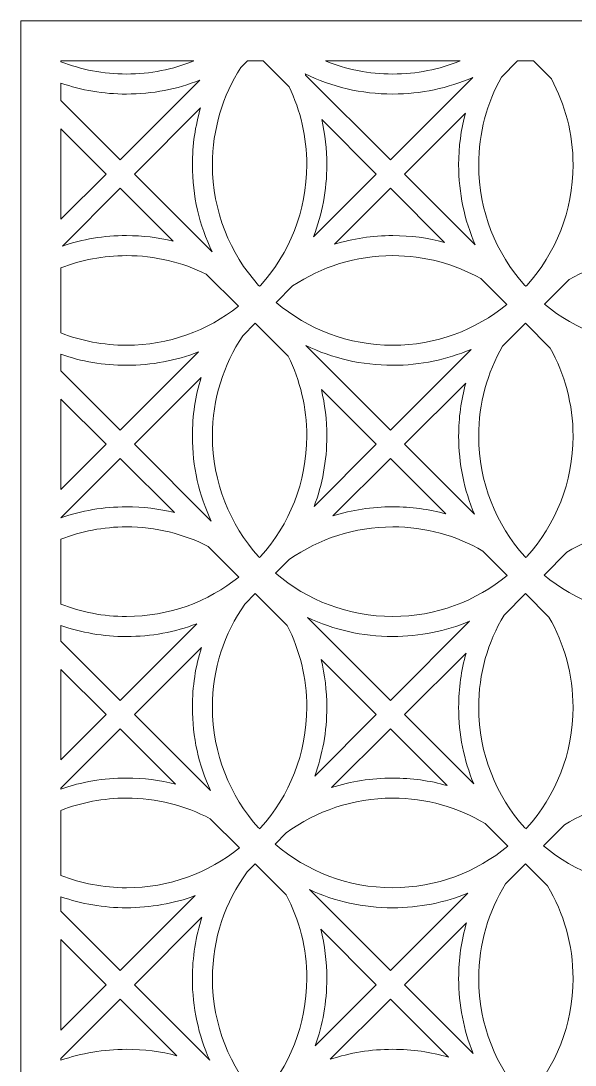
# Model space of a CAD drawing. Header units: centimetres. Extents: x -9.6 to 1.7, y -7 to 12.9.
# Drawn here: x -9.63 to -6.9, y 7.76 to 12.89 of the extents above; entities that cross this region are included whole.
import ezdxf

# ---------------------------------------------------------------- set-up
doc = ezdxf.new("R2010")
doc.units = ezdxf.units.CM
doc.header["$MEASUREMENT"] = 0
doc.layers.add('layer 1', color=7, linetype='Continuous')

msp = doc.modelspace()

# ---------------------------------------------------------------- linework, layer by layer
at = {"layer": 'layer 1', "color": 177, "lineweight": 9}
for points, knots in [([(-9.62718, -7.01306), (-9.62718, -7.01306), (-9.62718, -6.87915), (-9.62718, -6.87915), (-9.62718, -6.87915), (-9.62718, -6.87915), (-9.62718, -6.07805), (-9.62718, -6.07805), (-9.62718, -6.07805), (-9.62718, -6.07805), (-9.62718, -5.8667), (-9.62718, -5.8667), (-9.62718, -5.8667), (-9.62718, -5.8667), (-9.62718, -5.76213), (-9.62718, -5.76213), (-9.62718, -5.76213), (-9.62718, -5.76213), (-9.62718, -5.55076), (-9.62718, -5.55076), (-9.62718, -5.55076), (-9.62718, -5.55076), (-9.62718, -4.74492), (-9.62718, -4.74492), (-9.62718, -4.74492), (-9.62718, -4.74492), (-9.62718, -4.53359), (-9.62718, -4.53359), (-9.62718, -4.53359), (-9.62718, -4.53359), (-9.62718, -4.42902), (-9.62718, -4.42902), (-9.62718, -4.42902), (-9.62718, -4.42902), (-9.62718, -4.21759), (-9.62718, -4.21759), (-9.62718, -4.21759), (-9.62718, -4.21759), (-9.62718, -3.4119), (-9.62718, -3.4119), (-9.62718, -3.4119), (-9.62718, -3.4119), (-9.62718, -3.20048), (-9.62718, -3.20048), (-9.62718, -3.20048), (-9.62718, -3.20048), (-9.62718, -3.09591), (-9.62718, -3.09591), (-9.62718, -3.09591), (-9.62718, -3.09591), (-9.62718, -2.88462), (-9.62718, -2.88462), (-9.62718, -2.88462), (-9.62718, -2.88462), (-9.62718, -2.07877), (-9.62718, -2.07877), (-9.62718, -2.07877), (-9.62718, -2.07877), (-9.62718, -1.86737), (-9.62718, -1.86737), (-9.62718, -1.86737), (-9.62718, -1.86737), (-9.62718, -1.7628), (-9.62718, -1.7628), (-9.62718, -1.7628), (-9.62718, -1.7628), (-9.62718, -1.55138), (-9.62718, -1.55138), (-9.62718, -1.55138), (-9.62718, -1.55138), (-9.62718, -0.74559), (-9.62718, -0.74559), (-9.62718, -0.74559), (-9.62718, -0.74559), (-9.62718, -0.53426), (-9.62718, -0.53426), (-9.62718, -0.53426), (-9.62718, -0.53426), (-9.62718, -0.42969), (-9.62718, -0.42969), (-9.62718, -0.42969), (-9.62718, -0.42969), (-9.62718, -0.21832), (-9.62718, -0.21832), (-9.62718, -0.21832), (-9.62718, -0.21832), (-9.62718, 0.58742), (-9.62718, 0.58742), (-9.62718, 0.58742), (-9.62718, 0.58742), (-9.62718, 0.79885), (-9.62718, 0.79885), (-9.62718, 0.79885), (-9.62718, 0.79885), (-9.62718, 0.90342), (-9.62718, 0.90342), (-9.62718, 0.90342), (-9.62718, 0.90342), (-9.62718, 1.11481), (-9.62718, 1.11481), (-9.62718, 1.11481), (-9.62718, 1.11481), (-9.62718, 1.92064), (-9.62718, 1.92064), (-9.62718, 1.92064), (-9.62718, 1.92064), (-9.62718, 2.13196), (-9.62718, 2.13196), (-9.62718, 2.13196), (-9.62718, 2.13196), (-9.62718, 2.23653), (-9.62718, 2.23653), (-9.62718, 2.23653), (-9.62718, 2.23653), (-9.62718, 2.44794), (-9.62718, 2.44794), (-9.62718, 2.44794), (-9.62718, 2.44794), (-9.62718, 3.25364), (-9.62718, 3.25364), (-9.62718, 3.25364), (-9.62718, 3.25364), (-9.62718, 3.46508), (-9.62718, 3.46508), (-9.62718, 3.46508), (-9.62718, 3.46508), (-9.62718, 3.56965), (-9.62718, 3.56965), (-9.62718, 3.56965), (-9.62718, 3.56965), (-9.62718, 3.78101), (-9.62718, 3.78101), (-9.62718, 3.78101), (-9.62718, 3.78101), (-9.62718, 4.58616), (-9.62718, 4.58616), (-9.62718, 4.58616), (-9.62718, 4.58616), (-9.62718, 4.79819), (-9.62718, 4.79819), (-9.62718, 4.79819), (-9.62718, 4.79819), (-9.62718, 4.90276), (-9.62718, 4.90276), (-9.62718, 4.90276), (-9.62718, 4.90276), (-9.62718, 5.11408), (-9.62718, 5.11408), (-9.62718, 5.11408), (-9.62718, 5.11408), (-9.62718, 5.91455), (-9.62718, 5.91455), (-9.62718, 5.91455), (-9.62718, 5.91455), (-9.62718, 6.13129), (-9.62718, 6.13129), (-9.62718, 6.13129), (-9.62718, 6.13129), (-9.62718, 6.23587), (-9.62718, 6.23587), (-9.62718, 6.23587), (-9.62718, 6.23587), (-9.62718, 6.44722), (-9.62718, 6.44722), (-9.62718, 6.44722), (-9.62718, 6.44722), (-9.62718, 7.24295), (-9.62718, 7.24295), (-9.62718, 7.24295), (-9.62718, 7.24295), (-9.62718, 7.46441), (-9.62718, 7.46441), (-9.62718, 7.46441), (-9.62718, 7.46441), (-9.62718, 7.56898), (-9.62718, 7.56898), (-9.62718, 7.56898), (-9.62718, 7.56898), (-9.62718, 7.78033), (-9.62718, 7.78033), (-9.62718, 7.78033), (-9.62718, 7.78033), (-9.62718, 8.57134), (-9.62718, 8.57134), (-9.62718, 8.57134), (-9.62718, 8.57134), (-9.62718, 8.79752), (-9.62718, 8.79752), (-9.62718, 8.79752), (-9.62718, 8.79752), (-9.62718, 8.90209), (-9.62718, 8.90209), (-9.62718, 8.90209), (-9.62718, 8.90209), (-9.62718, 9.11339), (-9.62718, 9.11339), (-9.62718, 9.11339), (-9.62718, 9.11339), (-9.62718, 9.89973), (-9.62718, 9.89973), (-9.62718, 9.89973), (-9.62718, 9.89973), (-9.62718, 10.13063), (-9.62718, 10.13063), (-9.62718, 10.13063), (-9.62718, 10.13063), (-9.62718, 10.2352), (-9.62718, 10.2352), (-9.62718, 10.2352), (-9.62718, 10.2352), (-9.62718, 10.4466), (-9.62718, 10.4466), (-9.62718, 10.4466), (-9.62718, 10.4466), (-9.62718, 11.22812), (-9.62718, 11.22812), (-9.62718, 11.22812), (-9.62718, 11.22812), (-9.62718, 11.46374), (-9.62718, 11.46374), (-9.62718, 11.46374), (-9.62718, 11.46374), (-9.62718, 11.56825), (-9.62718, 11.56825), (-9.62718, 11.56825), (-9.62718, 11.56825), (-9.62718, 11.77965), (-9.62718, 11.77965), (-9.62718, 11.77965), (-9.62718, 11.77965), (-9.62718, 12.55652), (-9.62718, 12.55652), (-9.62718, 12.55652), (-9.62718, 12.55652), (-9.62718, 12.79685), (-9.62718, 12.79685), (-9.62718, 12.79685), (-9.62718, 12.79685), (-9.62718, 12.89), (-9.62718, 12.89), (-9.62718, 12.89), (-9.62718, 12.89), (-8.63227, 12.89), (-8.63227, 12.89), (-8.63227, 12.89), (-8.63227, 12.89), (-8.31618, 12.89), (-8.31618, 12.89), (-8.31618, 12.89), (-8.31618, 12.89), (-7.30387, 12.89), (-7.30387, 12.89), (-7.30387, 12.89), (-7.30387, 12.89), (-6.98779, 12.89), (-6.98779, 12.89), (-6.98779, 12.89), (-6.98779, 12.89), (-5.97548, 12.89), (-5.97548, 12.89), (-5.97548, 12.89), (-5.97548, 12.89), (-5.6594, 12.89), (-5.6594, 12.89), (-5.6594, 12.89), (-5.6594, 12.89), (-4.64709, 12.89), (-4.64709, 12.89), (-4.64709, 12.89), (-4.64709, 12.89), (-4.47078, 12.89), (-4.47078, 12.89), (-4.47078, 12.89), (-4.47078, 12.89), (-4.47078, 12.71368), (-4.47078, 12.71368), (-4.47078, 12.71368), (-4.47078, 12.71368), (-4.47078, 11.64998), (-4.47078, 11.64998), (-4.47078, 11.64998), (-4.47078, 11.64998), (-4.47078, 11.38212), (-4.47078, 11.38212), (-4.47078, 11.38212), (-4.47078, 11.38212), (-4.47078, 10.31687), (-4.47078, 10.31687), (-4.47078, 10.31687), (-4.47078, 10.31687), (-4.47078, 10.04892), (-4.47078, 10.04892), (-4.47078, 10.04892), (-4.47078, 10.04892), (-4.47078, 8.98376), (-4.47078, 8.98376), (-4.47078, 8.98376), (-4.47078, 8.98376), (-4.47078, 8.71584), (-4.47078, 8.71584), (-4.47078, 8.71584), (-4.47078, 8.71584), (-4.47078, 7.65065), (-4.47078, 7.65065), (-4.47078, 7.65065), (-4.47078, 7.65065), (-4.47078, 7.38278), (-4.47078, 7.38278), (-4.47078, 7.38278), (-4.47078, 7.38278), (-4.47078, 6.31757), (-4.47078, 6.31757), (-4.47078, 6.31757), (-4.47078, 6.31757), (-4.47078, 6.04965), (-4.47078, 6.04965), (-4.47078, 6.04965), (-4.47078, 6.04965), (-4.47078, 4.98447), (-4.47078, 4.98447), (-4.47078, 4.98447), (-4.47078, 4.98447), (-4.47078, 4.7165), (-4.47078, 4.7165), (-4.47078, 4.7165), (-4.47078, 4.7165), (-4.47078, 3.65134), (-4.47078, 3.65134), (-4.47078, 3.65134), (-4.47078, 3.65134), (-4.47078, 3.38337), (-4.47078, 3.38337), (-4.47078, 3.38337), (-4.47078, 3.38337), (-4.47078, 2.31821), (-4.47078, 2.31821), (-4.47078, 2.31821), (-4.47078, 2.31821), (-4.47078, 2.05025), (-4.47078, 2.05025), (-4.47078, 2.05025), (-4.47078, 2.05025), (-4.47078, 0.98506), (-4.47078, 0.98506), (-4.47078, 0.98506), (-4.47078, 0.98506), (-4.47078, 0.71716), (-4.47078, 0.71716), (-4.47078, 0.71716), (-4.47078, 0.71716), (-4.47078, -0.34804), (-4.47078, -0.34804), (-4.47078, -0.34804), (-4.47078, -0.34804), (-4.47078, -0.6159), (-4.47078, -0.6159), (-4.47078, -0.6159), (-4.47078, -0.6159), (-4.47078, -1.68111), (-4.47078, -1.68111), (-4.47078, -1.68111), (-4.47078, -1.68111), (-4.47078, -1.94899), (-4.47078, -1.94899), (-4.47078, -1.94899), (-4.47078, -1.94899), (-4.47078, -3.01419), (-4.47078, -3.01419), (-4.47078, -3.01419), (-4.47078, -3.01419), (-4.47078, -3.28215), (-4.47078, -3.28215), (-4.47078, -3.28215), (-4.47078, -3.28215), (-4.47078, -4.34732), (-4.47078, -4.34732), (-4.47078, -4.34732), (-4.47078, -4.34732), (-4.47078, -4.61528), (-4.47078, -4.61528), (-4.47078, -4.61528), (-4.47078, -4.61528), (-4.47078, -5.68045), (-4.47078, -5.68045), (-4.47078, -5.68045), (-4.47078, -5.68045), (-4.47078, -5.94842), (-4.47078, -5.94842), (-4.47078, -5.94842), (-4.47078, -5.94842), (-4.47078, -7.01306), (-4.47078, -7.01306), (-4.47078, -7.01306), (-4.47078, -7.01306), (-4.53058, -7.01306), (-4.53058, -7.01306), (-4.53058, -7.01306), (-4.53058, -7.01306), (-4.79901, -7.01306), (-4.79901, -7.01306), (-4.79901, -7.01306), (-4.79901, -7.01306), (-5.56056, -7.01306), (-5.56056, -7.01306), (-5.56056, -7.01306), (-5.56056, -7.01306), (-5.77975, -7.01306), (-5.77975, -7.01306), (-5.77975, -7.01306), (-5.77975, -7.01306), (-5.85897, -7.01306), (-5.85897, -7.01306), (-5.85897, -7.01306), (-5.85897, -7.01306), (-6.10834, -7.01306), (-6.10834, -7.01306), (-6.10834, -7.01306), (-6.10834, -7.01306), (-6.86987, -7.01306), (-6.86987, -7.01306), (-6.86987, -7.01306), (-6.86987, -7.01306), (-7.1043, -7.01306), (-7.1043, -7.01306), (-7.1043, -7.01306), (-7.1043, -7.01306), (-7.18736, -7.01306), (-7.18736, -7.01306), (-7.18736, -7.01306), (-7.18736, -7.01306), (-7.41776, -7.01306), (-7.41776, -7.01306), (-7.41776, -7.01306), (-7.41776, -7.01306), (-8.17925, -7.01306), (-8.17925, -7.01306), (-8.17925, -7.01306), (-8.17925, -7.01306), (-8.43269, -7.01306), (-8.43269, -7.01306), (-8.43269, -7.01306), (-8.43269, -7.01306), (-8.50783, -7.01306), (-8.50783, -7.01306), (-8.50783, -7.01306), (-8.50783, -7.01306), (-8.72709, -7.01306), (-8.72709, -7.01306), (-8.72709, -7.01306), (-8.72709, -7.01306), (-9.48871, -7.01306), (-9.48871, -7.01306), (-9.48871, -7.01306), (-9.48871, -7.01306), (-9.62718, -7.01306), (-9.62718, -7.01306)], [0, 0, 0, 0, 0.0086957, 0.0086957, 0.0086957, 0.0086957, 0.0173913, 0.0173913, 0.0173913, 0.0173913, 0.026087, 0.026087, 0.026087, 0.026087, 0.0347826, 0.0347826, 0.0347826, 0.0347826, 0.0434783, 0.0434783, 0.0434783, 0.0434783, 0.0521739, 0.0521739, 0.0521739, 0.0521739, 0.0608696, 0.0608696, 0.0608696, 0.0608696, 0.0695652, 0.0695652, 0.0695652, 0.0695652, 0.0782609, 0.0782609, 0.0782609, 0.0782609, 0.0869565, 0.0869565, 0.0869565, 0.0869565, 0.0956522, 0.0956522, 0.0956522, 0.0956522, 0.1043478, 0.1043478, 0.1043478, 0.1043478, 0.1130435, 0.1130435, 0.1130435, 0.1130435, 0.1217391, 0.1217391, 0.1217391, 0.1217391, 0.1304348, 0.1304348, 0.1304348, 0.1304348, 0.1391304, 0.1391304, 0.1391304, 0.1391304, 0.1478261, 0.1478261, 0.1478261, 0.1478261, 0.1565217, 0.1565217, 0.1565217, 0.1565217, 0.1652174, 0.1652174, 0.1652174, 0.1652174, 0.173913, 0.173913, 0.173913, 0.173913, 0.1826087, 0.1826087, 0.1826087, 0.1826087, 0.1913043, 0.1913043, 0.1913043, 0.1913043, 0.2, 0.2, 0.2, 0.2, 0.2086957, 0.2086957, 0.2086957, 0.2086957, 0.2173913, 0.2173913, 0.2173913, 0.2173913, 0.226087, 0.226087, 0.226087, 0.226087, 0.2347826, 0.2347826, 0.2347826, 0.2347826, 0.2434783, 0.2434783, 0.2434783, 0.2434783, 0.2521739, 0.2521739, 0.2521739, 0.2521739, 0.2608696, 0.2608696, 0.2608696, 0.2608696, 0.2695652, 0.2695652, 0.2695652, 0.2695652, 0.2782609, 0.2782609, 0.2782609, 0.2782609, 0.2869565, 0.2869565, 0.2869565, 0.2869565, 0.2956522, 0.2956522, 0.2956522, 0.2956522, 0.3043478, 0.3043478, 0.3043478, 0.3043478, 0.3130435, 0.3130435, 0.3130435, 0.3130435, 0.3217391, 0.3217391, 0.3217391, 0.3217391, 0.3304348, 0.3304348, 0.3304348, 0.3304348, 0.3391304, 0.3391304, 0.3391304, 0.3391304, 0.3478261, 0.3478261, 0.3478261, 0.3478261, 0.3565217, 0.3565217, 0.3565217, 0.3565217, 0.3652174, 0.3652174, 0.3652174, 0.3652174, 0.373913, 0.373913, 0.373913, 0.373913, 0.3826087, 0.3826087, 0.3826087, 0.3826087, 0.3913043, 0.3913043, 0.3913043, 0.3913043, 0.4, 0.4, 0.4, 0.4, 0.4086957, 0.4086957, 0.4086957, 0.4086957, 0.4173913, 0.4173913, 0.4173913, 0.4173913, 0.426087, 0.426087, 0.426087, 0.426087, 0.4347826, 0.4347826, 0.4347826, 0.4347826, 0.4434783, 0.4434783, 0.4434783, 0.4434783, 0.4521739, 0.4521739, 0.4521739, 0.4521739, 0.4608696, 0.4608696, 0.4608696, 0.4608696, 0.4695652, 0.4695652, 0.4695652, 0.4695652, 0.4782609, 0.4782609, 0.4782609, 0.4782609, 0.4869565, 0.4869565, 0.4869565, 0.4869565, 0.4956522, 0.4956522, 0.4956522, 0.4956522, 0.5043478, 0.5043478, 0.5043478, 0.5043478, 0.5130435, 0.5130435, 0.5130435, 0.5130435, 0.5217391, 0.5217391, 0.5217391, 0.5217391, 0.5304348, 0.5304348, 0.5304348, 0.5304348, 0.5391304, 0.5391304, 0.5391304, 0.5391304, 0.5478261, 0.5478261, 0.5478261, 0.5478261, 0.5565217, 0.5565217, 0.5565217, 0.5565217, 0.5652174, 0.5652174, 0.5652174, 0.5652174, 0.573913, 0.573913, 0.573913, 0.573913, 0.5826087, 0.5826087, 0.5826087, 0.5826087, 0.5913043, 0.5913043, 0.5913043, 0.5913043, 0.6, 0.6, 0.6, 0.6, 0.6086957, 0.6086957, 0.6086957, 0.6086957, 0.6173913, 0.6173913, 0.6173913, 0.6173913, 0.626087, 0.626087, 0.626087, 0.626087, 0.6347826, 0.6347826, 0.6347826, 0.6347826, 0.6434783, 0.6434783, 0.6434783, 0.6434783, 0.6521739, 0.6521739, 0.6521739, 0.6521739, 0.6608696, 0.6608696, 0.6608696, 0.6608696, 0.6695652, 0.6695652, 0.6695652, 0.6695652, 0.6782609, 0.6782609, 0.6782609, 0.6782609, 0.6869565, 0.6869565, 0.6869565, 0.6869565, 0.6956522, 0.6956522, 0.6956522, 0.6956522, 0.7043478, 0.7043478, 0.7043478, 0.7043478, 0.7130435, 0.7130435, 0.7130435, 0.7130435, 0.7217391, 0.7217391, 0.7217391, 0.7217391, 0.7304348, 0.7304348, 0.7304348, 0.7304348, 0.7391304, 0.7391304, 0.7391304, 0.7391304, 0.7478261, 0.7478261, 0.7478261, 0.7478261, 0.7565217, 0.7565217, 0.7565217, 0.7565217, 0.7652174, 0.7652174, 0.7652174, 0.7652174, 0.773913, 0.773913, 0.773913, 0.773913, 0.7826087, 0.7826087, 0.7826087, 0.7826087, 0.7913043, 0.7913043, 0.7913043, 0.7913043, 0.8, 0.8, 0.8, 0.8, 0.8086957, 0.8086957, 0.8086957, 0.8086957, 0.8173913, 0.8173913, 0.8173913, 0.8173913, 0.826087, 0.826087, 0.826087, 0.826087, 0.8347826, 0.8347826, 0.8347826, 0.8347826, 0.8434783, 0.8434783, 0.8434783, 0.8434783, 0.8521739, 0.8521739, 0.8521739, 0.8521739, 0.8608696, 0.8608696, 0.8608696, 0.8608696, 0.8695652, 0.8695652, 0.8695652, 0.8695652, 0.8782609, 0.8782609, 0.8782609, 0.8782609, 0.8869565, 0.8869565, 0.8869565, 0.8869565, 0.8956522, 0.8956522, 0.8956522, 0.8956522, 0.9043478, 0.9043478, 0.9043478, 0.9043478, 0.9130435, 0.9130435, 0.9130435, 0.9130435, 0.9217391, 0.9217391, 0.9217391, 0.9217391, 0.9304348, 0.9304348, 0.9304348, 0.9304348, 0.9391304, 0.9391304, 0.9391304, 0.9391304, 0.9478261, 0.9478261, 0.9478261, 0.9478261, 0.9565217, 0.9565217, 0.9565217, 0.9565217, 0.9652174, 0.9652174, 0.9652174, 0.9652174, 0.973913, 0.973913, 0.973913, 0.973913, 0.9826087, 0.9826087, 0.9826087, 0.9826087, 1, 1, 1, 1]), ([(-9.43012, 12.68932), (-9.33023, 12.65033), (-9.22156, 12.62892), (-9.10788, 12.62892), (-9.10788, 12.62892), (-8.99074, 12.62892), (-8.87891, 12.65165), (-8.77653, 12.69294), (-8.77653, 12.69294), (-8.77653, 12.69294), (-9.43012, 12.69294), (-9.43012, 12.69294), (-9.43012, 12.69294), (-9.43012, 12.69294), (-9.43012, 12.68932), (-9.43012, 12.68932)], [0, 0, 0, 0, 0.2, 0.2, 0.2, 0.2, 0.4, 0.4, 0.4, 0.4, 0.6, 0.6, 0.6, 0.6, 1, 1, 1, 1]), ([(-8.68527, 12.18258), (-8.68527, 12.35871), (-8.63389, 12.52286), (-8.54531, 12.66087), (-8.54531, 12.66087), (-8.54531, 12.66087), (-8.51324, 12.69294), (-8.51324, 12.69294), (-8.51324, 12.69294), (-8.51324, 12.69294), (-8.43521, 12.69294), (-8.43521, 12.69294), (-8.43521, 12.69294), (-8.43521, 12.69294), (-8.30797, 12.5657), (-8.30797, 12.5657), (-8.30797, 12.5657), (-8.25231, 12.44973), (-8.22111, 12.31979), (-8.22111, 12.18258), (-8.22111, 12.18258), (-8.22111, 11.95479), (-8.30708, 11.74707), (-8.44829, 11.59), (-8.44829, 11.59), (-8.44992, 11.58857), (-8.45155, 11.58712), (-8.45318, 11.58568), (-8.45318, 11.58568), (-8.45485, 11.58716), (-8.45653, 11.58865), (-8.45821, 11.59012), (-8.45821, 11.59012), (-8.59935, 11.74718), (-8.68527, 11.95485), (-8.68527, 12.18258)], [0, 0, 0, 0, 0.1, 0.1, 0.1, 0.1, 0.2, 0.2, 0.2, 0.2, 0.3, 0.3, 0.3, 0.3, 0.4, 0.4, 0.4, 0.4, 0.5, 0.5, 0.5, 0.5, 0.6, 0.6, 0.6, 0.6, 0.7, 0.7, 0.7, 0.7, 0.8, 0.8, 0.8, 0.8, 1, 1, 1, 1]), ([(-8.12977, 12.69294), (-8.02743, 12.65166), (-7.91562, 12.62892), (-7.7985, 12.62892), (-7.7985, 12.62892), (-7.68139, 12.62892), (-7.56959, 12.65166), (-7.46724, 12.69294), (-7.46724, 12.69294), (-7.46724, 12.69294), (-8.12977, 12.69294), (-8.12977, 12.69294)], [0, 0, 0, 0, 0.25, 0.25, 0.25, 0.25, 0.5, 0.5, 0.5, 0.5, 1, 1, 1, 1]), ([(-7.37589, 12.18258), (-7.37589, 12.33904), (-7.3353, 12.48603), (-7.26414, 12.61364), (-7.26414, 12.61364), (-7.26414, 12.61364), (-7.18485, 12.69294), (-7.18485, 12.69294), (-7.18485, 12.69294), (-7.18485, 12.69294), (-7.10681, 12.69294), (-7.10681, 12.69294), (-7.10681, 12.69294), (-7.10681, 12.69294), (-7.01841, 12.60454), (-7.01841, 12.60454), (-7.01841, 12.60454), (-6.95038, 12.47905), (-6.91173, 12.33532), (-6.91173, 12.18258), (-6.91173, 12.18258), (-6.91173, 11.95479), (-6.9977, 11.74706), (-7.13891, 11.59), (-7.13891, 11.59), (-7.14054, 11.58856), (-7.14217, 11.58712), (-7.1438, 11.58568), (-7.1438, 11.58568), (-7.14547, 11.58717), (-7.14715, 11.58866), (-7.14884, 11.59013), (-7.14884, 11.59013), (-7.28997, 11.74719), (-7.37589, 11.95486), (-7.37589, 12.18258)], [0, 0, 0, 0, 0.1, 0.1, 0.1, 0.1, 0.2, 0.2, 0.2, 0.2, 0.3, 0.3, 0.3, 0.3, 0.4, 0.4, 0.4, 0.4, 0.5, 0.5, 0.5, 0.5, 0.6, 0.6, 0.6, 0.6, 0.7, 0.7, 0.7, 0.7, 0.8, 0.8, 0.8, 0.8, 1, 1, 1, 1]), ([(-7.40485, 12.61228), (-7.52543, 12.55965), (-7.65855, 12.53039), (-7.7985, 12.53039), (-7.7985, 12.53039), (-7.95314, 12.53039), (-8.09946, 12.56606), (-8.2297, 12.62959), (-8.2297, 12.62959), (-8.22873, 12.62769), (-8.22776, 12.62579), (-8.22681, 12.62388), (-8.22681, 12.62388), (-8.22681, 12.62388), (-7.81003, 12.2071), (-7.81003, 12.2071), (-7.81003, 12.2071), (-7.81003, 12.2071), (-7.40485, 12.61228), (-7.40485, 12.61228)], [0, 0, 0, 0, 0.1666667, 0.1666667, 0.1666667, 0.1666667, 0.3333333, 0.3333333, 0.3333333, 0.3333333, 0.5, 0.5, 0.5, 0.5, 0.6666667, 0.6666667, 0.6666667, 0.6666667, 1, 1, 1, 1]), ([(-8.74686, 12.59866), (-8.85866, 12.5546), (-8.98045, 12.53039), (-9.10788, 12.53039), (-9.10788, 12.53039), (-9.22073, 12.53039), (-9.32915, 12.5494), (-9.43012, 12.58435), (-9.43012, 12.58435), (-9.43012, 12.58435), (-9.43012, 12.4988), (-9.43012, 12.4988), (-9.43012, 12.4988), (-9.43012, 12.4988), (-9.13842, 12.2071), (-9.13842, 12.2071), (-9.13842, 12.2071), (-9.13842, 12.2071), (-8.74686, 12.59866), (-8.74686, 12.59866)], [0, 0, 0, 0, 0.1666667, 0.1666667, 0.1666667, 0.1666667, 0.3333333, 0.3333333, 0.3333333, 0.3333333, 0.5, 0.5, 0.5, 0.5, 0.6666667, 0.6666667, 0.6666667, 0.6666667, 1, 1, 1, 1]), ([(-8.7838, 12.18258), (-8.7838, 12.27998), (-8.7696, 12.37407), (-8.74325, 12.46293), (-8.74325, 12.46293), (-8.74325, 12.46293), (-9.06875, 12.13743), (-9.06875, 12.13743), (-9.06875, 12.13743), (-9.06875, 12.13743), (-8.68649, 11.75517), (-8.68649, 11.75517), (-8.68649, 11.75517), (-8.74885, 11.88446), (-8.7838, 12.02944), (-8.7838, 12.18258)], [0, 0, 0, 0, 0.2, 0.2, 0.2, 0.2, 0.4, 0.4, 0.4, 0.4, 0.6, 0.6, 0.6, 0.6, 1, 1, 1, 1]), ([(-7.47442, 12.18258), (-7.47442, 12.27037), (-7.46287, 12.35546), (-7.44132, 12.43647), (-7.44132, 12.43647), (-7.44132, 12.43647), (-7.74036, 12.13743), (-7.74036, 12.13743), (-7.74036, 12.13743), (-7.74036, 12.13743), (-7.39306, 11.79013), (-7.39306, 11.79013), (-7.39306, 11.79013), (-7.44536, 11.9104), (-7.47442, 12.04309), (-7.47442, 12.18258)], [0, 0, 0, 0, 0.2, 0.2, 0.2, 0.2, 0.4, 0.4, 0.4, 0.4, 0.6, 0.6, 0.6, 0.6, 1, 1, 1, 1]), ([(-8.14798, 12.40571), (-8.13137, 12.33401), (-8.12258, 12.25932), (-8.12258, 12.18258), (-8.12258, 12.18258), (-8.12258, 12.05802), (-8.14577, 11.93888), (-8.18796, 11.82917), (-8.18796, 11.82917), (-8.18796, 11.82917), (-7.8797, 12.13743), (-7.8797, 12.13743), (-7.8797, 12.13743), (-7.8797, 12.13743), (-8.14798, 12.40571), (-8.14798, 12.40571)], [0, 0, 0, 0, 0.2, 0.2, 0.2, 0.2, 0.4, 0.4, 0.4, 0.4, 0.6, 0.6, 0.6, 0.6, 1, 1, 1, 1]), ([(-9.43012, 11.9154), (-9.43012, 11.9154), (-9.20809, 12.13743), (-9.20809, 12.13743), (-9.20809, 12.13743), (-9.20809, 12.13743), (-9.43012, 12.35946), (-9.43012, 12.35946), (-9.43012, 12.35946), (-9.43012, 12.35946), (-9.43012, 11.9154), (-9.43012, 11.9154)], [0, 0, 0, 0, 0.25, 0.25, 0.25, 0.25, 0.5, 0.5, 0.5, 0.5, 1, 1, 1, 1]), ([(-9.42287, 11.78331), (-9.32397, 11.81668), (-9.21803, 11.83477), (-9.10788, 11.83477), (-9.10788, 11.83477), (-9.02891, 11.83477), (-8.95212, 11.82541), (-8.87851, 11.80785), (-8.87851, 11.80785), (-8.87851, 11.80785), (-9.13842, 12.06776), (-9.13842, 12.06776), (-9.13842, 12.06776), (-9.13842, 12.06776), (-9.42287, 11.78331), (-9.42287, 11.78331)], [0, 0, 0, 0, 0.2, 0.2, 0.2, 0.2, 0.4, 0.4, 0.4, 0.4, 0.6, 0.6, 0.6, 0.6, 1, 1, 1, 1]), ([(-8.08557, 11.79222), (-7.99474, 11.81986), (-7.89836, 11.83477), (-7.7985, 11.83477), (-7.7985, 11.83477), (-7.71037, 11.83477), (-7.62497, 11.82312), (-7.54368, 11.80141), (-7.54368, 11.80141), (-7.54368, 11.80141), (-7.81003, 12.06776), (-7.81003, 12.06776), (-7.81003, 12.06776), (-7.81003, 12.06776), (-8.08557, 11.79222), (-8.08557, 11.79222)], [0, 0, 0, 0, 0.2, 0.2, 0.2, 0.2, 0.4, 0.4, 0.4, 0.4, 0.6, 0.6, 0.6, 0.6, 1, 1, 1, 1]), ([(-9.43012, 11.35621), (-9.33023, 11.31722), (-9.22156, 11.29581), (-9.10788, 11.29581), (-9.10788, 11.29581), (-8.90008, 11.29581), (-8.70897, 11.36736), (-8.55778, 11.48712), (-8.55778, 11.48712), (-8.55778, 11.48712), (-8.71546, 11.6448), (-8.71546, 11.6448), (-8.71546, 11.6448), (-8.83377, 11.70331), (-8.96698, 11.73624), (-9.10788, 11.73624), (-9.10788, 11.73624), (-9.22156, 11.73624), (-9.33024, 11.71481), (-9.43012, 11.67581), (-9.43012, 11.67581), (-9.43012, 11.67581), (-9.43012, 11.35621), (-9.43012, 11.35621)], [0, 0, 0, 0, 0.1428571, 0.1428571, 0.1428571, 0.1428571, 0.2857143, 0.2857143, 0.2857143, 0.2857143, 0.4285714, 0.4285714, 0.4285714, 0.4285714, 0.5714286, 0.5714286, 0.5714286, 0.5714286, 0.7142857, 0.7142857, 0.7142857, 0.7142857, 1, 1, 1, 1]), ([(-7.23787, 11.4956), (-7.39066, 11.37074), (-7.58584, 11.29581), (-7.7985, 11.29581), (-7.7985, 11.29581), (-8.01705, 11.29581), (-8.21712, 11.37495), (-8.3717, 11.50608), (-8.3717, 11.50608), (-8.3717, 11.50608), (-8.29061, 11.58718), (-8.29061, 11.58718), (-8.29061, 11.58718), (-8.14979, 11.68131), (-7.98056, 11.73624), (-7.7985, 11.73624), (-7.7985, 11.73624), (-7.64141, 11.73624), (-7.49388, 11.69531), (-7.3659, 11.62363), (-7.3659, 11.62363), (-7.3659, 11.62363), (-7.23787, 11.4956), (-7.23787, 11.4956)], [0, 0, 0, 0, 0.1428571, 0.1428571, 0.1428571, 0.1428571, 0.2857143, 0.2857143, 0.2857143, 0.2857143, 0.4285714, 0.4285714, 0.4285714, 0.4285714, 0.5714286, 0.5714286, 0.5714286, 0.5714286, 0.7142857, 0.7142857, 0.7142857, 0.7142857, 1, 1, 1, 1]), ([(-5.91811, 11.50423), (-6.0724, 11.37421), (-6.27161, 11.29581), (-6.48912, 11.29581), (-6.48912, 11.29581), (-6.70282, 11.29581), (-6.89888, 11.37144), (-7.052, 11.4974), (-7.052, 11.4974), (-7.052, 11.4974), (-6.93092, 11.61848), (-6.93092, 11.61848), (-6.93092, 11.61848), (-6.80084, 11.69338), (-6.64997, 11.73624), (-6.48912, 11.73624), (-6.48912, 11.73624), (-6.31213, 11.73624), (-6.14726, 11.68434), (-6.00884, 11.59496), (-6.00884, 11.59496), (-6.00884, 11.59496), (-5.91811, 11.50423), (-5.91811, 11.50423)], [0, 0, 0, 0, 0.1428571, 0.1428571, 0.1428571, 0.1428571, 0.2857143, 0.2857143, 0.2857143, 0.2857143, 0.4285714, 0.4285714, 0.4285714, 0.4285714, 0.5714286, 0.5714286, 0.5714286, 0.5714286, 0.7142857, 0.7142857, 0.7142857, 0.7142857, 1, 1, 1, 1]), ([(-8.68527, 10.84947), (-8.68527, 11.03152), (-8.63036, 11.20077), (-8.53622, 11.34157), (-8.53622, 11.34157), (-8.53622, 11.34157), (-8.47423, 11.40356), (-8.47423, 11.40356), (-8.47423, 11.40356), (-8.47423, 11.40356), (-8.31256, 11.24189), (-8.31256, 11.24189), (-8.31256, 11.24189), (-8.25405, 11.12358), (-8.22111, 10.99037), (-8.22111, 10.84947), (-8.22111, 10.84947), (-8.22111, 10.62168), (-8.30707, 10.41395), (-8.44829, 10.25689), (-8.44829, 10.25689), (-8.44991, 10.25546), (-8.45154, 10.25403), (-8.45316, 10.25259), (-8.45316, 10.25259), (-8.45489, 10.25413), (-8.45663, 10.25566), (-8.45837, 10.25719), (-8.45837, 10.25719), (-8.59942, 10.41422), (-8.68527, 10.62183), (-8.68527, 10.84947)], [0, 0, 0, 0, 0.1111111, 0.1111111, 0.1111111, 0.1111111, 0.2222222, 0.2222222, 0.2222222, 0.2222222, 0.3333333, 0.3333333, 0.3333333, 0.3333333, 0.4444444, 0.4444444, 0.4444444, 0.4444444, 0.5555556, 0.5555556, 0.5555556, 0.5555556, 0.6666667, 0.6666667, 0.6666667, 0.6666667, 0.7777778, 0.7777778, 0.7777778, 0.7777778, 1, 1, 1, 1]), ([(-7.37589, 10.84947), (-7.37589, 11.01032), (-7.33304, 11.16118), (-7.25813, 11.29126), (-7.25813, 11.29126), (-7.25813, 11.29126), (-7.14583, 11.40356), (-7.14583, 11.40356), (-7.14583, 11.40356), (-7.14583, 11.40356), (-7.02435, 11.28208), (-7.02435, 11.28208), (-7.02435, 11.28208), (-6.95265, 11.15411), (-6.91173, 11.00656), (-6.91173, 10.84947), (-6.91173, 10.84947), (-6.91173, 10.62168), (-6.9977, 10.41395), (-7.13891, 10.25689), (-7.13891, 10.25689), (-7.14055, 10.25545), (-7.14218, 10.254), (-7.14381, 10.25255), (-7.14381, 10.25255), (-7.14545, 10.25401), (-7.14709, 10.25546), (-7.14874, 10.25691), (-7.14874, 10.25691), (-7.28993, 10.41398), (-7.37589, 10.62169), (-7.37589, 10.84947)], [0, 0, 0, 0, 0.1111111, 0.1111111, 0.1111111, 0.1111111, 0.2222222, 0.2222222, 0.2222222, 0.2222222, 0.3333333, 0.3333333, 0.3333333, 0.3333333, 0.4444444, 0.4444444, 0.4444444, 0.4444444, 0.5555556, 0.5555556, 0.5555556, 0.5555556, 0.6666667, 0.6666667, 0.6666667, 0.6666667, 0.7777778, 0.7777778, 0.7777778, 0.7777778, 1, 1, 1, 1]), ([(-7.41324, 11.2755), (-7.53159, 11.22515), (-7.66179, 11.19728), (-7.7985, 11.19728), (-7.7985, 11.19728), (-7.95164, 11.19728), (-8.09662, 11.23223), (-8.22592, 11.2946), (-8.22592, 11.2946), (-8.22592, 11.2946), (-7.81003, 10.87871), (-7.81003, 10.87871), (-7.81003, 10.87871), (-7.81003, 10.87871), (-7.41324, 11.2755), (-7.41324, 11.2755)], [0, 0, 0, 0, 0.2, 0.2, 0.2, 0.2, 0.4, 0.4, 0.4, 0.4, 0.6, 0.6, 0.6, 0.6, 1, 1, 1, 1]), ([(-8.75448, 11.26265), (-8.86419, 11.22046), (-8.98333, 11.19728), (-9.10788, 11.19728), (-9.10788, 11.19728), (-9.22073, 11.19728), (-9.32915, 11.21628), (-9.43012, 11.25124), (-9.43012, 11.25124), (-9.43012, 11.25124), (-9.43012, 11.17041), (-9.43012, 11.17041), (-9.43012, 11.17041), (-9.43012, 11.17041), (-9.13842, 10.87871), (-9.13842, 10.87871), (-9.13842, 10.87871), (-9.13842, 10.87871), (-8.75448, 11.26265), (-8.75448, 11.26265)], [0, 0, 0, 0, 0.1666667, 0.1666667, 0.1666667, 0.1666667, 0.3333333, 0.3333333, 0.3333333, 0.3333333, 0.5, 0.5, 0.5, 0.5, 0.6666667, 0.6666667, 0.6666667, 0.6666667, 1, 1, 1, 1]), ([(-8.7838, 10.84947), (-8.7838, 10.94933), (-8.76889, 11.0457), (-8.74125, 11.13654), (-8.74125, 11.13654), (-8.74125, 11.13654), (-9.06875, 10.80904), (-9.06875, 10.80904), (-9.06875, 10.80904), (-9.06875, 10.80904), (-8.69063, 10.43092), (-8.69063, 10.43092), (-8.69063, 10.43092), (-8.75036, 10.55797), (-8.7838, 10.69981), (-8.7838, 10.84947)], [0, 0, 0, 0, 0.2, 0.2, 0.2, 0.2, 0.4, 0.4, 0.4, 0.4, 0.6, 0.6, 0.6, 0.6, 1, 1, 1, 1]), ([(-7.47442, 10.84947), (-7.47442, 10.9396), (-7.46226, 11.02689), (-7.43957, 11.10983), (-7.43957, 11.10983), (-7.43957, 11.10983), (-7.74036, 10.80904), (-7.74036, 10.80904), (-7.74036, 10.80904), (-7.74036, 10.80904), (-7.39673, 10.46541), (-7.39673, 10.46541), (-7.39673, 10.46541), (-7.44675, 10.58344), (-7.47442, 10.71323), (-7.47442, 10.84947)], [0, 0, 0, 0, 0.2, 0.2, 0.2, 0.2, 0.4, 0.4, 0.4, 0.4, 0.6, 0.6, 0.6, 0.6, 1, 1, 1, 1]), ([(-8.1495, 11.07884), (-8.13194, 11.00523), (-8.12258, 10.92844), (-8.12258, 10.84947), (-8.12258, 10.84947), (-8.12258, 10.72779), (-8.14471, 10.61127), (-8.18507, 10.50367), (-8.18507, 10.50367), (-8.18507, 10.50367), (-7.8797, 10.80904), (-7.8797, 10.80904), (-7.8797, 10.80904), (-7.8797, 10.80904), (-8.1495, 11.07884), (-8.1495, 11.07884)], [0, 0, 0, 0, 0.2, 0.2, 0.2, 0.2, 0.4, 0.4, 0.4, 0.4, 0.6, 0.6, 0.6, 0.6, 1, 1, 1, 1]), ([(-9.43012, 10.58701), (-9.43012, 10.58701), (-9.20809, 10.80904), (-9.20809, 10.80904), (-9.20809, 10.80904), (-9.20809, 10.80904), (-9.43012, 11.03106), (-9.43012, 11.03106), (-9.43012, 11.03106), (-9.43012, 11.03106), (-9.43012, 10.58701), (-9.43012, 10.58701)], [0, 0, 0, 0, 0.25, 0.25, 0.25, 0.25, 0.5, 0.5, 0.5, 0.5, 1, 1, 1, 1]), ([(-9.43011, 10.44768), (-9.32913, 10.48262), (-9.22073, 10.50166), (-9.10788, 10.50166), (-9.10788, 10.50166), (-9.02667, 10.50166), (-8.94777, 10.49176), (-8.87227, 10.47322), (-8.87227, 10.47322), (-8.87227, 10.47322), (-9.13842, 10.73937), (-9.13842, 10.73937), (-9.13842, 10.73937), (-9.13842, 10.73937), (-9.43011, 10.44768), (-9.43011, 10.44768)], [0, 0, 0, 0, 0.2, 0.2, 0.2, 0.2, 0.4, 0.4, 0.4, 0.4, 0.6, 0.6, 0.6, 0.6, 1, 1, 1, 1]), ([(-8.09232, 10.45707), (-7.99952, 10.48604), (-7.90083, 10.50166), (-7.7985, 10.50166), (-7.7985, 10.50166), (-7.70803, 10.50166), (-7.62044, 10.48939), (-7.53721, 10.46655), (-7.53721, 10.46655), (-7.53721, 10.46655), (-7.81003, 10.73937), (-7.81003, 10.73937), (-7.81003, 10.73937), (-7.81003, 10.73937), (-8.09232, 10.45707), (-8.09232, 10.45707)], [0, 0, 0, 0, 0.2, 0.2, 0.2, 0.2, 0.4, 0.4, 0.4, 0.4, 0.6, 0.6, 0.6, 0.6, 1, 1, 1, 1]), ([(-9.43012, 10.0231), (-9.33023, 9.98411), (-9.22156, 9.9627), (-9.10788, 9.9627), (-9.10788, 9.9627), (-8.89887, 9.9627), (-8.70676, 10.03509), (-8.55517, 10.15611), (-8.55517, 10.15611), (-8.55517, 10.15611), (-8.70608, 10.30703), (-8.70608, 10.30703), (-8.70608, 10.30703), (-8.82671, 10.36847), (-8.96326, 10.40313), (-9.10788, 10.40313), (-9.10788, 10.40313), (-9.22156, 10.40313), (-9.33023, 10.38172), (-9.43012, 10.34273), (-9.43012, 10.34273), (-9.43012, 10.34273), (-9.43012, 10.0231), (-9.43012, 10.0231)], [0, 0, 0, 0, 0.1428571, 0.1428571, 0.1428571, 0.1428571, 0.2857143, 0.2857143, 0.2857143, 0.2857143, 0.4285714, 0.4285714, 0.4285714, 0.4285714, 0.5714286, 0.5714286, 0.5714286, 0.5714286, 0.7142857, 0.7142857, 0.7142857, 0.7142857, 1, 1, 1, 1]), ([(-7.23525, 10.16459), (-7.38843, 10.03846), (-7.58463, 9.9627), (-7.7985, 9.9627), (-7.7985, 9.9627), (-8.01825, 9.9627), (-8.21933, 10.0427), (-8.37426, 10.17513), (-8.37426, 10.17513), (-8.37426, 10.17513), (-8.30556, 10.24383), (-8.30556, 10.24383), (-8.30556, 10.24383), (-8.16185, 10.3442), (-7.98706, 10.40313), (-7.7985, 10.40313), (-7.7985, 10.40313), (-7.63696, 10.40313), (-7.4855, 10.35989), (-7.35504, 10.28438), (-7.35504, 10.28438), (-7.35504, 10.28438), (-7.23525, 10.16459), (-7.23525, 10.16459)], [0, 0, 0, 0, 0.1428571, 0.1428571, 0.1428571, 0.1428571, 0.2857143, 0.2857143, 0.2857143, 0.2857143, 0.4285714, 0.4285714, 0.4285714, 0.4285714, 0.5714286, 0.5714286, 0.5714286, 0.5714286, 0.7142857, 0.7142857, 0.7142857, 0.7142857, 1, 1, 1, 1]), ([(-5.91555, 10.17328), (-6.0702, 10.04197), (-6.2704, 9.9627), (-6.48912, 9.9627), (-6.48912, 9.9627), (-6.70402, 9.9627), (-6.90109, 10.03919), (-7.05458, 10.16642), (-7.05458, 10.16642), (-7.05458, 10.16642), (-6.94246, 10.27854), (-6.94246, 10.27854), (-6.94246, 10.27854), (-6.80979, 10.35764), (-6.65477, 10.40313), (-6.48912, 10.40313), (-6.48912, 10.40313), (-6.30621, 10.40313), (-6.13623, 10.3477), (-5.99503, 10.25276), (-5.99503, 10.25276), (-5.99503, 10.25276), (-5.91555, 10.17328), (-5.91555, 10.17328)], [0, 0, 0, 0, 0.1428571, 0.1428571, 0.1428571, 0.1428571, 0.2857143, 0.2857143, 0.2857143, 0.2857143, 0.4285714, 0.4285714, 0.4285714, 0.4285714, 0.5714286, 0.5714286, 0.5714286, 0.5714286, 0.7142857, 0.7142857, 0.7142857, 0.7142857, 1, 1, 1, 1]), ([(-8.68527, 9.51636), (-8.68527, 9.70491), (-8.62636, 9.87972), (-8.52598, 10.02342), (-8.52598, 10.02342), (-8.52598, 10.02342), (-8.47422, 10.07517), (-8.47422, 10.07517), (-8.47422, 10.07517), (-8.47422, 10.07517), (-8.31722, 9.91816), (-8.31722, 9.91816), (-8.31722, 9.91816), (-8.25578, 9.79753), (-8.22111, 9.66099), (-8.22111, 9.51636), (-8.22111, 9.51636), (-8.22111, 9.28857), (-8.30707, 9.08084), (-8.44828, 8.92378), (-8.44828, 8.92378), (-8.44991, 8.92235), (-8.45154, 8.92092), (-8.45316, 8.91947), (-8.45316, 8.91947), (-8.45489, 8.92101), (-8.45662, 8.92255), (-8.45837, 8.92408), (-8.45837, 8.92408), (-8.59941, 9.08111), (-8.68527, 9.28871), (-8.68527, 9.51636)], [0, 0, 0, 0, 0.1111111, 0.1111111, 0.1111111, 0.1111111, 0.2222222, 0.2222222, 0.2222222, 0.2222222, 0.3333333, 0.3333333, 0.3333333, 0.3333333, 0.4444444, 0.4444444, 0.4444444, 0.4444444, 0.5555556, 0.5555556, 0.5555556, 0.5555556, 0.6666667, 0.6666667, 0.6666667, 0.6666667, 0.7777778, 0.7777778, 0.7777778, 0.7777778, 1, 1, 1, 1]), ([(-7.37589, 9.51636), (-7.37589, 9.682), (-7.33041, 9.83704), (-7.25131, 9.9697), (-7.25131, 9.9697), (-7.25131, 9.9697), (-7.14583, 10.07517), (-7.14583, 10.07517), (-7.14583, 10.07517), (-7.14583, 10.07517), (-7.03049, 9.95982), (-7.03049, 9.95982), (-7.03049, 9.95982), (-6.95497, 9.82937), (-6.91173, 9.6779), (-6.91173, 9.51636), (-6.91173, 9.51636), (-6.91173, 9.28857), (-6.9977, 9.08084), (-7.13891, 8.92378), (-7.13891, 8.92378), (-7.14055, 8.92234), (-7.14218, 8.92089), (-7.14381, 8.91944), (-7.14381, 8.91944), (-7.14544, 8.92089), (-7.14708, 8.92233), (-7.14871, 8.92377), (-7.14871, 8.92377), (-7.28992, 9.08084), (-7.37589, 9.28857), (-7.37589, 9.51636)], [0, 0, 0, 0, 0.1111111, 0.1111111, 0.1111111, 0.1111111, 0.2222222, 0.2222222, 0.2222222, 0.2222222, 0.3333333, 0.3333333, 0.3333333, 0.3333333, 0.4444444, 0.4444444, 0.4444444, 0.4444444, 0.5555556, 0.5555556, 0.5555556, 0.5555556, 0.6666667, 0.6666667, 0.6666667, 0.6666667, 0.7777778, 0.7777778, 0.7777778, 0.7777778, 1, 1, 1, 1]), ([(-7.4213, 9.93904), (-7.5375, 9.89083), (-7.66489, 9.86417), (-7.7985, 9.86417), (-7.7985, 9.86417), (-7.94816, 9.86417), (-8.09001, 9.89761), (-8.21705, 9.95734), (-8.21705, 9.95734), (-8.21705, 9.95734), (-7.81003, 9.55032), (-7.81003, 9.55032), (-7.81003, 9.55032), (-7.81003, 9.55032), (-7.4213, 9.93904), (-7.4213, 9.93904)], [0, 0, 0, 0, 0.2, 0.2, 0.2, 0.2, 0.4, 0.4, 0.4, 0.4, 0.6, 0.6, 0.6, 0.6, 1, 1, 1, 1]), ([(-8.76209, 9.92665), (-8.8697, 9.8863), (-8.9862, 9.86417), (-9.10788, 9.86417), (-9.10788, 9.86417), (-9.22073, 9.86417), (-9.32915, 9.88317), (-9.43012, 9.91813), (-9.43012, 9.91813), (-9.43012, 9.91813), (-9.43012, 9.84201), (-9.43012, 9.84201), (-9.43012, 9.84201), (-9.43012, 9.84201), (-9.13842, 9.55032), (-9.13842, 9.55032), (-9.13842, 9.55032), (-9.13842, 9.55032), (-8.76209, 9.92665), (-8.76209, 9.92665)], [0, 0, 0, 0, 0.1666667, 0.1666667, 0.1666667, 0.1666667, 0.3333333, 0.3333333, 0.3333333, 0.3333333, 0.5, 0.5, 0.5, 0.5, 0.6666667, 0.6666667, 0.6666667, 0.6666667, 1, 1, 1, 1]), ([(-8.7838, 9.51636), (-8.7838, 9.61868), (-8.76818, 9.71737), (-8.73922, 9.81017), (-8.73922, 9.81017), (-8.73922, 9.81017), (-9.06875, 9.48064), (-9.06875, 9.48064), (-9.06875, 9.48064), (-9.06875, 9.48064), (-8.69477, 9.10666), (-8.69477, 9.10666), (-8.69477, 9.10666), (-8.75191, 9.23143), (-8.7838, 9.37017), (-8.7838, 9.51636)], [0, 0, 0, 0, 0.2, 0.2, 0.2, 0.2, 0.4, 0.4, 0.4, 0.4, 0.6, 0.6, 0.6, 0.6, 1, 1, 1, 1]), ([(-8.15102, 9.75197), (-8.13249, 9.67646), (-8.12258, 9.59757), (-8.12258, 9.51636), (-8.12258, 9.51636), (-8.12258, 9.39754), (-8.14363, 9.28363), (-8.18219, 9.17815), (-8.18219, 9.17815), (-8.18219, 9.17815), (-7.8797, 9.48064), (-7.8797, 9.48064), (-7.8797, 9.48064), (-7.8797, 9.48064), (-8.15102, 9.75197), (-8.15102, 9.75197)], [0, 0, 0, 0, 0.2, 0.2, 0.2, 0.2, 0.4, 0.4, 0.4, 0.4, 0.6, 0.6, 0.6, 0.6, 1, 1, 1, 1]), ([(-7.47442, 9.51636), (-7.47442, 9.60883), (-7.46165, 9.69832), (-7.43782, 9.78319), (-7.43782, 9.78319), (-7.43782, 9.78319), (-7.74036, 9.48064), (-7.74036, 9.48064), (-7.74036, 9.48064), (-7.74036, 9.48064), (-7.40002, 9.1403), (-7.40002, 9.1403), (-7.40002, 9.1403), (-7.44793, 9.25619), (-7.47442, 9.38318), (-7.47442, 9.51636)], [0, 0, 0, 0, 0.2, 0.2, 0.2, 0.2, 0.4, 0.4, 0.4, 0.4, 0.6, 0.6, 0.6, 0.6, 1, 1, 1, 1]), ([(-9.43012, 9.25862), (-9.43012, 9.25862), (-9.20809, 9.48064), (-9.20809, 9.48064), (-9.20809, 9.48064), (-9.20809, 9.48064), (-9.43012, 9.70267), (-9.43012, 9.70267), (-9.43012, 9.70267), (-9.43012, 9.70267), (-9.43012, 9.25862), (-9.43012, 9.25862)], [0, 0, 0, 0, 0.25, 0.25, 0.25, 0.25, 0.5, 0.5, 0.5, 0.5, 1, 1, 1, 1]), ([(-9.43012, 9.11455), (-9.32914, 9.1495), (-9.22074, 9.16854), (-9.10788, 9.16854), (-9.10788, 9.16854), (-9.02443, 9.16854), (-8.94342, 9.15812), (-8.86603, 9.13858), (-8.86603, 9.13858), (-8.86603, 9.13858), (-9.13842, 9.41097), (-9.13842, 9.41097), (-9.13842, 9.41097), (-9.13842, 9.41097), (-9.43012, 9.11928), (-9.43012, 9.11928), (-9.43012, 9.11928), (-9.43012, 9.11928), (-9.43012, 9.11455), (-9.43012, 9.11455)], [0, 0, 0, 0, 0.1666667, 0.1666667, 0.1666667, 0.1666667, 0.3333333, 0.3333333, 0.3333333, 0.3333333, 0.5, 0.5, 0.5, 0.5, 0.6666667, 0.6666667, 0.6666667, 0.6666667, 1, 1, 1, 1]), ([(-8.09931, 9.1217), (-8.00447, 9.15208), (-7.90341, 9.16854), (-7.7985, 9.16854), (-7.7985, 9.16854), (-7.70569, 9.16854), (-7.61589, 9.15569), (-7.53074, 9.13169), (-7.53074, 9.13169), (-7.53074, 9.13169), (-7.81003, 9.41097), (-7.81003, 9.41097), (-7.81003, 9.41097), (-7.81003, 9.41097), (-8.09931, 9.1217), (-8.09931, 9.1217)], [0, 0, 0, 0, 0.2, 0.2, 0.2, 0.2, 0.4, 0.4, 0.4, 0.4, 0.6, 0.6, 0.6, 0.6, 1, 1, 1, 1]), ([(-9.43012, 8.68999), (-9.33023, 8.651), (-9.22156, 8.62959), (-9.10788, 8.62959), (-9.10788, 8.62959), (-8.89767, 8.62959), (-8.70455, 8.70283), (-8.55255, 8.8251), (-8.55255, 8.8251), (-8.55255, 8.8251), (-8.69621, 8.96877), (-8.69621, 8.96877), (-8.69621, 8.96877), (-8.81924, 9.0334), (-8.95929, 9.07002), (-9.10788, 9.07002), (-9.10788, 9.07002), (-9.22156, 9.07002), (-9.33023, 9.04861), (-9.43012, 9.00962), (-9.43012, 9.00962), (-9.43012, 9.00962), (-9.43012, 8.68999), (-9.43012, 8.68999)], [0, 0, 0, 0, 0.1428571, 0.1428571, 0.1428571, 0.1428571, 0.2857143, 0.2857143, 0.2857143, 0.2857143, 0.4285714, 0.4285714, 0.4285714, 0.4285714, 0.5714286, 0.5714286, 0.5714286, 0.5714286, 0.7142857, 0.7142857, 0.7142857, 0.7142857, 1, 1, 1, 1]), ([(-7.23268, 8.83363), (-7.38623, 8.70622), (-7.58343, 8.62959), (-7.7985, 8.62959), (-7.7985, 8.62959), (-8.01945, 8.62959), (-8.22155, 8.71045), (-8.37682, 8.84418), (-8.37682, 8.84418), (-8.37682, 8.84418), (-8.32217, 8.89884), (-8.32217, 8.89884), (-8.32217, 8.89884), (-8.17541, 9.00643), (-7.99438, 9.07002), (-7.7985, 9.07002), (-7.7985, 9.07002), (-7.63217, 9.07002), (-7.47654, 9.02415), (-7.3435, 8.94445), (-7.3435, 8.94445), (-7.3435, 8.94445), (-7.23268, 8.83363), (-7.23268, 8.83363)], [0, 0, 0, 0, 0.1428571, 0.1428571, 0.1428571, 0.1428571, 0.2857143, 0.2857143, 0.2857143, 0.2857143, 0.4285714, 0.4285714, 0.4285714, 0.4285714, 0.5714286, 0.5714286, 0.5714286, 0.5714286, 0.7142857, 0.7142857, 0.7142857, 0.7142857, 1, 1, 1, 1]), ([(-5.913, 8.84234), (-6.06799, 8.70973), (-6.2692, 8.62959), (-6.48912, 8.62959), (-6.48912, 8.62959), (-6.70522, 8.62959), (-6.90327, 8.70696), (-7.05713, 8.83547), (-7.05713, 8.83547), (-7.05713, 8.83547), (-6.95445, 8.93816), (-6.95445, 8.93816), (-6.95445, 8.93816), (-6.81917, 9.02174), (-6.65978, 9.07002), (-6.48912, 9.07002), (-6.48912, 9.07002), (-6.2996, 9.07002), (-6.12397, 9.01049), (-5.97984, 8.90918), (-5.97984, 8.90918), (-5.97984, 8.90918), (-5.913, 8.84234), (-5.913, 8.84234)], [0, 0, 0, 0, 0.1428571, 0.1428571, 0.1428571, 0.1428571, 0.2857143, 0.2857143, 0.2857143, 0.2857143, 0.4285714, 0.4285714, 0.4285714, 0.4285714, 0.5714286, 0.5714286, 0.5714286, 0.5714286, 0.7142857, 0.7142857, 0.7142857, 0.7142857, 1, 1, 1, 1]), ([(-8.68527, 8.18325), (-8.68527, 8.37912), (-8.62169, 8.56016), (-8.51409, 8.70691), (-8.51409, 8.70691), (-8.51409, 8.70691), (-8.47422, 8.74678), (-8.47422, 8.74678), (-8.47422, 8.74678), (-8.47422, 8.74678), (-8.32237, 8.59492), (-8.32237, 8.59492), (-8.32237, 8.59492), (-8.25774, 8.47188), (-8.22111, 8.33184), (-8.22111, 8.18325), (-8.22111, 8.18325), (-8.22111, 7.95547), (-8.30707, 7.74774), (-8.44828, 7.59068), (-8.44828, 7.59068), (-8.44991, 7.58924), (-8.45155, 7.5878), (-8.45318, 7.58635), (-8.45318, 7.58635), (-8.45485, 7.58783), (-8.45653, 7.58932), (-8.45821, 7.5908), (-8.45821, 7.5908), (-8.59935, 7.74785), (-8.68527, 7.95552), (-8.68527, 8.18325)], [0, 0, 0, 0, 0.1111111, 0.1111111, 0.1111111, 0.1111111, 0.2222222, 0.2222222, 0.2222222, 0.2222222, 0.3333333, 0.3333333, 0.3333333, 0.3333333, 0.4444444, 0.4444444, 0.4444444, 0.4444444, 0.5555556, 0.5555556, 0.5555556, 0.5555556, 0.6666667, 0.6666667, 0.6666667, 0.6666667, 0.7777778, 0.7777778, 0.7777778, 0.7777778, 1, 1, 1, 1]), ([(-7.37589, 8.18325), (-7.37589, 8.35391), (-7.32762, 8.51331), (-7.24403, 8.64858), (-7.24403, 8.64858), (-7.24403, 8.64858), (-7.14583, 8.74678), (-7.14583, 8.74678), (-7.14583, 8.74678), (-7.14583, 8.74678), (-7.03731, 8.63825), (-7.03731, 8.63825), (-7.03731, 8.63825), (-6.95759, 8.50523), (-6.91173, 8.34958), (-6.91173, 8.18325), (-6.91173, 8.18325), (-6.91173, 7.95546), (-6.99769, 7.74773), (-7.1389, 7.59068), (-7.1389, 7.59068), (-7.14054, 7.58923), (-7.14218, 7.58779), (-7.14381, 7.58633), (-7.14381, 7.58633), (-7.14545, 7.5878), (-7.1471, 7.58925), (-7.14875, 7.5907), (-7.14875, 7.5907), (-7.28994, 7.74777), (-7.37589, 7.95548), (-7.37589, 8.18325)], [0, 0, 0, 0, 0.1111111, 0.1111111, 0.1111111, 0.1111111, 0.2222222, 0.2222222, 0.2222222, 0.2222222, 0.3333333, 0.3333333, 0.3333333, 0.3333333, 0.4444444, 0.4444444, 0.4444444, 0.4444444, 0.5555556, 0.5555556, 0.5555556, 0.5555556, 0.6666667, 0.6666667, 0.6666667, 0.6666667, 0.7777778, 0.7777778, 0.7777778, 0.7777778, 1, 1, 1, 1]), ([(-8.76968, 8.59067), (-8.87516, 8.55211), (-8.98907, 8.53106), (-9.10788, 8.53106), (-9.10788, 8.53106), (-9.22073, 8.53106), (-9.32915, 8.55006), (-9.43012, 8.58502), (-9.43012, 8.58502), (-9.43012, 8.58502), (-9.43012, 8.51362), (-9.43012, 8.51362), (-9.43012, 8.51362), (-9.43012, 8.51362), (-9.13842, 8.22192), (-9.13842, 8.22192), (-9.13842, 8.22192), (-9.13842, 8.22192), (-8.76968, 8.59067), (-8.76968, 8.59067)], [0, 0, 0, 0, 0.1666667, 0.1666667, 0.1666667, 0.1666667, 0.3333333, 0.3333333, 0.3333333, 0.3333333, 0.5, 0.5, 0.5, 0.5, 0.6666667, 0.6666667, 0.6666667, 0.6666667, 1, 1, 1, 1]), ([(-7.42928, 8.60267), (-7.54332, 8.55653), (-7.66794, 8.53106), (-7.7985, 8.53106), (-7.7985, 8.53106), (-7.94469, 8.53106), (-8.08343, 8.56295), (-8.2082, 8.62009), (-8.2082, 8.62009), (-8.2082, 8.62009), (-7.81003, 8.22192), (-7.81003, 8.22192), (-7.81003, 8.22192), (-7.81003, 8.22192), (-7.42928, 8.60267), (-7.42928, 8.60267)], [0, 0, 0, 0, 0.2, 0.2, 0.2, 0.2, 0.4, 0.4, 0.4, 0.4, 0.6, 0.6, 0.6, 0.6, 1, 1, 1, 1]), ([(-8.7838, 8.18325), (-8.7838, 8.28815), (-8.76734, 8.38921), (-8.73695, 8.48405), (-8.73695, 8.48405), (-8.73695, 8.48405), (-9.06875, 8.15225), (-9.06875, 8.15225), (-9.06875, 8.15225), (-9.06875, 8.15225), (-8.69866, 7.78216), (-8.69866, 7.78216), (-8.69866, 7.78216), (-8.75335, 7.90469), (-8.7838, 8.04041), (-8.7838, 8.18325)], [0, 0, 0, 0, 0.2, 0.2, 0.2, 0.2, 0.4, 0.4, 0.4, 0.4, 0.6, 0.6, 0.6, 0.6, 1, 1, 1, 1]), ([(-8.15255, 8.4251), (-8.13301, 8.34771), (-8.12258, 8.2667), (-8.12258, 8.18325), (-8.12258, 8.18325), (-8.12258, 8.06715), (-8.14273, 7.95576), (-8.17963, 7.85232), (-8.17963, 7.85232), (-8.17963, 7.85232), (-7.8797, 8.15225), (-7.8797, 8.15225), (-7.8797, 8.15225), (-7.8797, 8.15225), (-8.15255, 8.4251), (-8.15255, 8.4251)], [0, 0, 0, 0, 0.2, 0.2, 0.2, 0.2, 0.4, 0.4, 0.4, 0.4, 0.6, 0.6, 0.6, 0.6, 1, 1, 1, 1]), ([(-7.47442, 8.18325), (-7.47442, 8.27812), (-7.46097, 8.36986), (-7.43593, 8.45668), (-7.43593, 8.45668), (-7.43593, 8.45668), (-7.74036, 8.15225), (-7.74036, 8.15225), (-7.74036, 8.15225), (-7.74036, 8.15225), (-7.40328, 7.81517), (-7.40328, 7.81517), (-7.40328, 7.81517), (-7.44913, 7.9289), (-7.47442, 8.05312), (-7.47442, 8.18325)], [0, 0, 0, 0, 0.2, 0.2, 0.2, 0.2, 0.4, 0.4, 0.4, 0.4, 0.6, 0.6, 0.6, 0.6, 1, 1, 1, 1]), ([(-9.43012, 7.93023), (-9.43012, 7.93023), (-9.20809, 8.15225), (-9.20809, 8.15225), (-9.20809, 8.15225), (-9.20809, 8.15225), (-9.43012, 8.37428), (-9.43012, 8.37428), (-9.43012, 8.37428), (-9.43012, 8.37428), (-9.43012, 7.93023), (-9.43012, 7.93023)], [0, 0, 0, 0, 0.25, 0.25, 0.25, 0.25, 0.5, 0.5, 0.5, 0.5, 1, 1, 1, 1]), ([(-9.43012, 7.78149), (-9.32914, 7.81643), (-9.22073, 7.83543), (-9.10788, 7.83543), (-9.10788, 7.83543), (-9.02217, 7.83543), (-8.93901, 7.82446), (-8.85972, 7.80388), (-8.85972, 7.80388), (-8.85972, 7.80388), (-9.13842, 8.08258), (-9.13842, 8.08258), (-9.13842, 8.08258), (-9.13842, 8.08258), (-9.43012, 7.79088), (-9.43012, 7.79088), (-9.43012, 7.79088), (-9.43012, 7.79088), (-9.43012, 7.78149), (-9.43012, 7.78149)], [0, 0, 0, 0, 0.1666667, 0.1666667, 0.1666667, 0.1666667, 0.3333333, 0.3333333, 0.3333333, 0.3333333, 0.5, 0.5, 0.5, 0.5, 0.6666667, 0.6666667, 0.6666667, 0.6666667, 1, 1, 1, 1]), ([(-8.10629, 7.78632), (-8.00944, 7.81815), (-7.90599, 7.83543), (-7.7985, 7.83543), (-7.7985, 7.83543), (-7.70327, 7.83543), (-7.61121, 7.82187), (-7.5241, 7.79665), (-7.5241, 7.79665), (-7.5241, 7.79665), (-7.81003, 8.08258), (-7.81003, 8.08258), (-7.81003, 8.08258), (-7.81003, 8.08258), (-8.10629, 7.78632), (-8.10629, 7.78632)], [0, 0, 0, 0, 0.2, 0.2, 0.2, 0.2, 0.4, 0.4, 0.4, 0.4, 0.6, 0.6, 0.6, 0.6, 1, 1, 1, 1])]:
    msp.add_open_spline(points, degree=3, knots=knots, dxfattribs=at)

doc.saveas('drawing.dxf')
